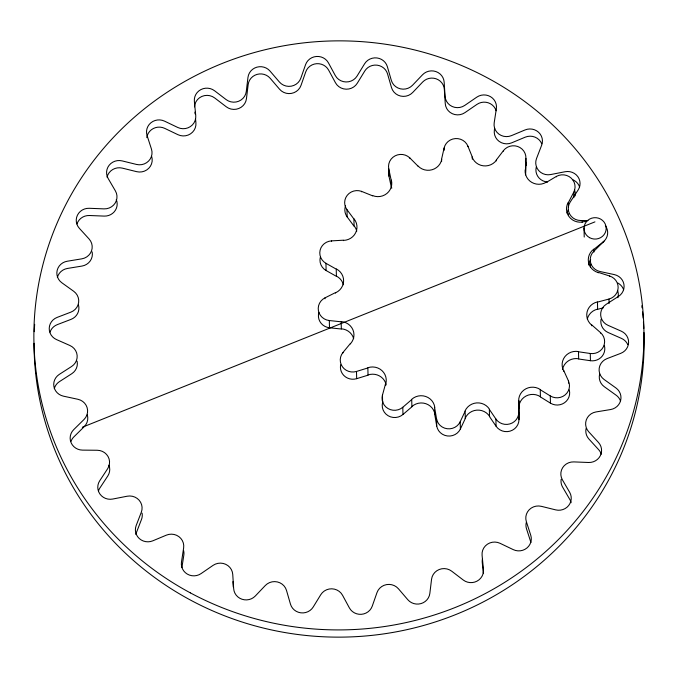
<?xml version="1.0" encoding="UTF-8"?>
<svg xmlns="http://www.w3.org/2000/svg" width="678" height="678" viewBox="0 0 678 678"><rect width="100%" height="100%" fill="white"/><g stroke="black" fill="none" stroke-linecap="round" stroke-linejoin="round"><path stroke-width="1.02" d="M518.984 419.665L518.89 400.927L518.984 419.665A12.475 12.051 -1.4 0 1 510.034 431.149A12.475 12.051 -1.4 0 1 496.076 426.233L489.524 416.623L489.355 409.402L495.898 419.012L496.076 426.233M496.355 160.864L496.33 159.957L503.407 150.677A12.475 12.051 -1.4 0 1 517.628 146.456A12.475 12.051 -1.4 0 1 525.916 158.364L525.467 174.373M525.636 174.924L525.916 158.364M181.916 567.52L183.814 555.172A12.475 12.043 -1.4 0 0 183.569 550.451M494.635 128.286L494.364 130.049A12.475 12.043 -1.4 0 0 499.101 141.355A12.475 12.043 -1.4 0 0 511.644 142.846L525.204 137.176A12.475 12.051 -1.4 0 1 541.747 143.778M472.312 159.177L472.252 156.915L467.922 146.202A12.475 12.051 -1.4 0 0 455.328 138.583A12.475 12.051 -1.4 0 0 444.107 148.033L441.548 159.279L441.607 161.534M382.443 395.223A12.475 12.051 -1.4 0 0 387.986 408.537A12.475 12.051 -1.4 0 0 402.8 407.258L411.716 399.596L411.893 406.817L402.969 414.478A12.475 12.051 -1.4 0 1 388.155 415.758A12.475 12.051 -1.4 0 1 382.621 402.444L382.443 395.223L385.468 384.079L385.485 384.985M382.621 402.444L382.807 401.749M460.387 428.979L460.209 421.75L465.133 411.258L465.311 418.479L460.387 428.979A12.475 12.051 -1.4 0 1 447.378 435.962A12.475 12.051 -1.4 0 1 436.708 425.987L434.776 414.631L434.598 407.402L436.53 418.758L436.708 425.987M546.07 182.552L556.426 176.39A12.475 12.051 -1.4 0 1 571.19 178.111A12.475 12.051 -1.4 0 1 573.741 192.255L568.384 202.544L568.503 207.51M340.67 364.798A12.475 12.051 -1.4 0 0 356.67 378.671L368.035 375.171L367.857 367.951L356.492 371.451A12.475 12.051 -1.4 0 1 342.432 366.806A12.475 12.051 -1.4 0 1 342.983 352.458L350.433 343.458L350.45 343.907M604.115 241.131L593.775 251.326A12.475 12.043 -1.4 0 0 590.724 263.174A12.475 12.043 -1.4 0 0 599.954 271.505L614.361 274.607A12.475 12.051 -1.4 0 1 623.896 284.158A12.475 12.051 -1.4 0 1 618.522 296.396L606.217 304.295A12.475 12.043 -1.4 0 0 600.683 315.278A12.475 12.043 -1.4 0 0 607.912 325.279L621.328 331.203A12.475 12.051 -1.4 0 1 628.599 342.466A12.475 12.051 -1.4 0 1 620.709 353.365L606.98 358.628A12.475 12.043 -1.4 0 0 599.199 368.256A12.475 12.043 -1.4 0 0 604.115 379.494L615.963 387.986A12.475 12.051 -1.4 0 1 620.641 400.469A12.475 12.051 -1.4 0 1 610.581 409.546L596.021 411.936A12.475 12.043 -1.4 0 0 586.334 419.801A12.475 12.043 -1.4 0 0 588.724 431.784L598.479 442.471A12.475 12.051 -1.4 0 1 600.369 455.624A12.475 12.051 -1.4 0 1 588.58 462.489L573.825 461.904A12.475 12.043 -1.4 0 0 562.664 467.659A12.475 12.043 -1.4 0 0 562.418 479.863L569.656 492.279A12.475 12.051 -1.4 0 1 568.673 505.525A12.475 12.051 -1.4 0 1 555.663 509.873L541.366 506.339A12.475 12.043 -1.4 0 0 529.213 509.729A12.475 12.043 -1.4 0 0 526.348 521.628L530.747 535.222A12.475 12.051 -1.4 0 1 526.933 547.994A12.475 12.051 -1.4 0 1 513.28 549.638L500.059 543.307A12.475 12.043 -1.4 0 0 487.448 544.18A12.475 12.043 -1.4 0 0 482.083 555.248L483.456 569.435A12.475 12.051 -1.4 0 1 476.973 581.165A12.475 12.051 -1.4 0 1 463.269 580.029L451.709 571.19A12.475 12.043 -1.4 0 0 439.183 569.512A12.475 12.043 -1.4 0 0 431.555 579.258L429.844 593.428A12.475 12.051 -1.4 0 1 420.987 603.598A12.475 12.051 -1.4 0 1 407.825 599.733L398.427 588.758A12.475 12.043 -1.4 0 0 386.545 584.606A12.475 12.043 -1.4 0 0 376.985 592.614L372.256 606.132A12.475 12.051 -1.4 0 1 361.408 614.31A12.475 12.051 -1.4 0 1 349.373 607.886L342.543 595.259A12.475 12.043 -1.4 0 0 331.813 588.809A12.475 12.043 -1.4 0 0 320.745 594.733L313.219 607.005A12.475 12.051 -1.4 0 1 300.846 612.827A12.475 12.051 -1.4 0 1 290.464 604.132L286.497 590.402A12.475 12.043 -1.4 0 0 277.404 581.944A12.475 12.043 -1.4 0 0 265.301 585.512L255.301 596.013A12.475 12.051 -1.4 0 1 241.944 599.225A12.475 12.051 -1.4 0 1 233.664 588.631L232.749 574.402A12.475 12.043 -1.4 0 0 225.681 564.291A12.475 12.043 -1.4 0 0 213.078 565.359L201.035 573.622A12.475 12.051 -1.4 0 1 187.289 574.088A12.475 12.051 -1.4 0 1 181.475 562.062L183.636 547.951A12.475 12.043 -1.4 0 0 178.899 536.645A12.475 12.043 -1.4 0 0 166.356 535.154L152.796 540.824A12.475 12.051 -1.4 0 1 139.253 538.518A12.475 12.051 -1.4 0 1 136.159 525.586L141.312 512.212A12.475 12.043 -1.4 0 0 139.117 500.195A12.475 12.043 -1.4 0 0 127.167 496.22L112.692 499.05A12.475 12.051 -1.4 0 1 99.946 494.067A12.475 12.051 -1.4 0 1 99.708 480.795L107.624 468.744A12.475 12.043 -1.4 0 0 108.065 456.548A12.475 12.043 -1.4 0 0 97.242 450.26L82.47 450.116A12.475 12.051 -1.4 0 1 71.088 442.692A12.475 12.051 -1.4 0 1 73.707 429.649L84.047 419.453A12.475 12.043 -1.4 0 0 87.106 407.597A12.475 12.043 -1.4 0 0 77.868 399.274L63.461 396.172A12.475 12.051 -1.4 0 1 53.926 386.621A12.475 12.051 -1.4 0 1 59.3 374.383L71.605 366.484A12.475 12.043 -1.4 0 0 77.148 355.501A12.475 12.043 -1.4 0 0 69.91 345.5L56.494 339.576A12.475 12.051 -1.4 0 1 49.223 328.313A12.475 12.051 -1.4 0 1 57.113 317.414L70.843 312.151A12.475 12.043 -1.4 0 0 78.631 302.524A12.475 12.043 -1.4 0 0 73.707 291.286L61.867 282.785A12.475 12.051 -1.4 0 1 57.181 270.31A12.475 12.051 -1.4 0 1 67.241 261.233L81.801 258.843A12.475 12.043 -1.4 0 0 91.488 250.979A12.475 12.043 -1.4 0 0 89.098 238.995L79.343 228.308A12.475 12.051 -1.4 0 1 77.453 215.155A12.475 12.051 -1.4 0 1 89.242 208.29L103.997 208.875A12.475 12.043 -1.4 0 0 115.158 203.12A12.475 12.043 -1.4 0 0 115.404 190.916L108.166 178.5A12.475 12.051 -1.4 0 1 109.15 165.254A12.475 12.051 -1.4 0 1 122.159 160.906L136.456 164.432A12.475 12.043 -1.4 0 0 148.609 161.05A12.475 12.043 -1.4 0 0 151.474 149.152L147.075 135.549A12.475 12.051 -1.4 0 1 150.889 122.786A12.475 12.051 -1.4 0 1 164.542 121.142L177.763 127.472A12.475 12.043 -1.4 0 0 190.382 126.591A12.475 12.043 -1.4 0 0 195.747 115.531L194.366 101.336A12.475 12.051 -1.4 0 1 200.849 89.615A12.475 12.051 -1.4 0 1 214.553 90.75L226.121 99.59A12.475 12.043 -1.4 0 0 238.639 101.268A12.475 12.043 -1.4 0 0 246.267 91.522L247.979 77.351A12.475 12.051 -1.4 0 1 256.843 67.181A12.475 12.051 -1.4 0 1 269.997 71.037L279.404 82.013A12.475 12.043 -1.4 0 0 291.286 86.174A12.475 12.043 -1.4 0 0 300.837 78.165L305.566 64.647A12.475 12.051 -1.4 0 1 316.423 56.469A12.475 12.051 -1.4 0 1 328.449 62.885L335.279 75.512A12.475 12.043 -1.4 0 0 346.009 81.962A12.475 12.043 -1.4 0 0 357.077 76.046L364.603 63.774A12.475 12.051 -1.4 0 1 376.976 57.952A12.475 12.051 -1.4 0 1 387.358 66.647L391.325 80.377A12.475 12.043 -1.4 0 0 400.418 88.835A12.475 12.043 -1.4 0 0 412.521 85.267L422.521 74.766A12.475 12.051 -1.4 0 1 435.878 71.554A12.475 12.051 -1.4 0 1 444.158 82.148L445.073 96.378A12.475 12.043 -1.4 0 0 452.15 106.488A12.475 12.043 -1.4 0 0 464.744 105.421L476.787 97.157A12.475 12.051 -1.4 0 1 490.533 96.691A12.475 12.051 -1.4 0 1 496.355 108.717L494.186 122.828A12.475 12.043 -1.4 0 0 498.923 134.134A12.475 12.043 -1.4 0 0 511.466 135.625L525.026 129.956A12.475 12.051 -1.4 0 1 538.569 132.261A12.475 12.051 -1.4 0 1 541.663 145.194L536.51 158.567A12.475 12.043 -1.4 0 0 538.705 170.585A12.475 12.043 -1.4 0 0 550.655 174.56L565.13 171.729A12.475 12.051 -1.4 0 1 577.876 176.704A12.475 12.051 -1.4 0 1 578.122 189.984L570.198 202.036A12.475 12.043 -1.4 0 0 569.757 214.231A12.475 12.043 -1.4 0 0 580.588 220.519L587.97 220.587M605.344 225.664A12.475 12.051 -1.4 0 1 603.106 242.021L593.886 249.326L593.953 252.038M318.923 312.346A12.475 12.051 -1.4 0 0 329.491 327.762L341.339 329.025L341.161 321.804L329.313 320.533A12.475 12.051 -1.4 0 1 318.431 310.77A12.475 12.051 -1.4 0 1 324.982 297.862L335.576 292.565L335.585 293.015M82.352 427.233L594.945 221.876M598.301 272.836L598.293 272.378L609.607 275.997A12.475 12.051 -1.4 0 1 618.141 287.743A12.475 12.051 -1.4 0 1 608.963 299.049L597.462 302.108L597.632 309.329L603.386 307.804M586.572 221.435L582.122 221.867L582.131 222.316M325.949 263.31L336.229 269.124L336.407 276.344L326.118 270.539L325.949 263.31A12.475 12.051 -1.4 0 1 320.126 250.106A12.475 12.051 -1.4 0 1 331.542 240.885L343.441 240.198L343.458 240.648M591.792 325.821L591.767 324.915L600.572 332.669A12.475 12.051 -1.4 0 1 603.42 346.755A12.475 12.051 -1.4 0 1 590.275 353.492L578.487 351.772L578.665 358.993L590.445 360.713A12.475 12.051 -1.4 0 0 604.344 345.509M346.983 209.672L353.924 219.028L354.094 226.249L347.153 216.901L346.983 209.672A12.475 12.051 -1.4 0 1 347.229 195.315A12.475 12.051 -1.4 0 1 361.535 191.366L372.705 195.866M563.706 371.29L563.681 370.391L568.452 380.926A12.475 12.051 -1.4 0 1 565.113 394.927A12.475 12.051 -1.4 0 1 550.282 395.927L540.247 389.723L540.425 396.944L550.46 403.147A12.475 12.051 -1.4 0 0 564.545 402.724A12.475 12.051 -1.4 0 0 569.257 389.884M388.774 168.898L391.172 180.17L391.35 187.391L388.952 176.119L388.774 168.898A12.475 12.051 -1.4 0 1 395.054 155.872A12.475 12.051 -1.4 0 1 409.775 157.872L418.267 166.407M530.925 542.451L526.526 528.848A12.475 12.043 -1.4 0 1 526.281 522.526M483.287 573.113L482.253 562.469A12.475 12.043 -1.4 0 1 482.38 559.333M194.891 112.107L195.061 113.887M195.578 119.209L195.917 122.752A12.475 12.043 -1.4 0 1 190.552 133.82A12.475 12.043 -1.4 0 1 177.941 134.693L164.72 128.362A12.475 12.051 -1.4 0 0 146.795 137.609M232.927 581.622L233.266 586.962M609.607 275.997L609.615 276.446M608.963 299.049L609.073 303.566M603.106 242.021L603.123 242.47M600.572 332.669L600.581 333.118M590.275 353.492L590.445 360.713M573.741 192.255L573.868 197.671M568.452 380.926L568.469 381.383M568.503 382.739L568.511 383.189M556.426 176.39L556.435 176.848M550.282 395.927L550.46 403.147M503.407 150.677L503.423 151.135M467.922 146.202L467.93 146.651M444.107 148.033L444.166 150.287M409.775 157.872L409.792 158.321M402.8 407.258L402.969 414.478M361.535 191.366L361.544 191.815M356.492 371.451L356.67 378.671M342.983 352.458L342.992 352.907M331.542 240.885L331.55 241.334M329.313 320.533L329.491 327.762M324.982 297.862L324.999 298.769M584.021 227.901L584.224 237.054M643.973 332.559A305.049 294.523 -1.4 0 1 344.119 637.091A305.049 294.523 -1.4 0 1 34.044 343.288M34.273 331.686A305.049 294.523 -1.4 0 1 34.663 324.313M641.803 305.761A305.049 294.523 -1.4 0 1 642.058 307.829M642.532 311.948A305.049 294.523 -1.4 0 1 643.117 318.118M643.439 322.236A305.049 294.523 -1.4 0 1 643.803 328.432M135.837 534.425A12.475 12.051 -1.4 0 1 136.337 532.806L141.49 519.433A12.475 12.043 -1.4 0 0 142.083 513.136M98.42 491.143A12.475 12.051 -1.4 0 1 99.878 488.016L107.802 475.964A12.475 12.043 -1.4 0 0 108.912 465.176M71.037 441.268A12.475 12.051 -1.4 0 1 73.885 436.869L84.225 426.674A12.475 12.043 -1.4 0 0 87.276 414.826M54.291 388.655A12.475 12.051 -1.4 0 1 59.478 381.604L71.783 373.705A12.475 12.043 -1.4 0 0 77.097 361.188M50.003 332.152A12.475 12.051 -1.4 0 1 57.291 324.635L71.02 319.372A12.475 12.043 -1.4 0 0 78.478 305.015M57.359 277.531A12.475 12.051 -1.4 0 1 67.419 268.454L81.979 266.064A12.475 12.043 -1.4 0 0 92.157 251.894M76.987 223.952A12.475 12.051 -1.4 0 1 89.42 215.511L104.175 216.096A12.475 12.043 -1.4 0 0 116.277 199.535M107.048 177.17A12.475 12.051 -1.4 0 1 122.337 168.127L136.634 171.661A12.475 12.043 -1.4 0 0 148.787 168.271A12.475 12.043 -1.4 0 0 151.652 156.372M194.51 106.87A12.475 12.051 -1.4 0 1 201.807 96.454A12.475 12.051 -1.4 0 1 214.731 97.971L226.291 106.81A12.475 12.043 -1.4 0 0 238.817 108.488A12.475 12.043 -1.4 0 0 246.445 98.742L248.156 84.572A12.475 12.051 -1.4 0 1 257.013 74.402A12.475 12.051 -1.4 0 1 270.175 78.267L279.573 89.242A12.475 12.043 -1.4 0 0 291.455 93.395A12.475 12.043 -1.4 0 0 301.015 85.386L305.744 71.868A12.475 12.051 -1.4 0 1 316.592 63.69A12.475 12.051 -1.4 0 1 328.627 70.114L335.457 82.741A12.475 12.043 -1.4 0 0 346.187 89.191A12.475 12.043 -1.4 0 0 357.255 83.267L364.781 70.995A12.475 12.051 -1.4 0 1 377.154 65.173A12.475 12.051 -1.4 0 1 387.536 73.868L391.503 87.598A12.475 12.043 -1.4 0 0 400.596 96.056A12.475 12.043 -1.4 0 0 412.699 92.488L422.699 81.987A12.475 12.051 -1.4 0 1 436.056 78.775A12.475 12.051 -1.4 0 1 444.336 89.369L445.251 103.598A12.475 12.043 -1.4 0 0 452.319 113.709A12.475 12.043 -1.4 0 0 464.922 112.641L476.965 104.378A12.475 12.051 -1.4 0 1 496.152 110.768M547.595 182.001A12.475 12.043 -1.4 0 1 536.222 167.271M572.461 179.594A12.475 12.051 -1.4 0 1 579.622 187.001M568.435 215.299A12.475 12.043 -1.4 0 1 568.613 213.672M590.394 267.301A12.475 12.043 -1.4 0 1 590.758 264.073M617.853 283.04A12.475 12.051 -1.4 0 1 623.633 289.743M601.03 319.372A12.475 12.043 -1.4 0 0 608.09 332.5L621.506 338.424A12.475 12.051 -1.4 0 1 627.76 344.602M599.683 373.959A12.475 12.043 -1.4 0 0 604.293 386.714L616.133 395.215A12.475 12.051 -1.4 0 1 620.421 400.766M586.072 428.513A12.475 12.043 -1.4 0 0 588.902 439.005L598.657 449.692A12.475 12.051 -1.4 0 1 601.25 454.235M561.147 479.321A12.475 12.043 -1.4 0 0 562.596 487.084L569.834 499.5A12.475 12.051 -1.4 0 1 571.113 502.695M496.508 160.076A13.789 13.314 -1.4 0 1 483.287 165.822A13.789 13.314 -1.4 0 1 472.066 156.982M441.759 159.313A13.789 13.314 -1.4 0 1 432.089 169.746A13.789 13.314 -1.4 0 1 418.106 166.093M388.952 176.119A12.475 12.051 -1.4 0 1 388.918 171.432M391.553 187.34A13.789 13.314 -1.4 0 1 391.748 188.23M391.384 180.119A13.789 13.314 -1.4 0 1 386.935 193.442A13.789 13.314 -1.4 0 1 372.612 195.595M347.153 216.901A12.475 12.051 -1.4 0 1 345.56 205.815M354.263 226.121A13.789 13.314 -1.4 0 1 356.764 231.113M354.086 218.901A13.789 13.314 -1.4 0 1 355.636 232.808A13.789 13.314 -1.4 0 1 343.449 240.393M326.118 270.539A12.475 12.051 -1.4 0 1 320.304 257.326M336.508 276.166A13.789 13.314 -1.4 0 1 343.399 284.743M336.33 268.937A13.789 13.314 -1.4 0 1 343.61 281.031A13.789 13.314 -1.4 0 1 335.661 292.743M341.356 328.822A13.789 13.314 -1.4 0 1 353.679 338.644M341.178 321.592A13.789 13.314 -1.4 0 1 352.924 329.771A13.789 13.314 -1.4 0 1 350.594 343.585M367.968 374.985A13.789 13.314 -1.4 0 1 386.172 384.892M367.79 367.756A13.789 13.314 -1.4 0 1 381.968 370.612A13.789 13.314 -1.4 0 1 385.663 384.138M411.741 406.673A13.789 13.314 -1.4 0 1 425.911 403.707A13.789 13.314 -1.4 0 1 434.979 414.605M411.563 399.444A13.789 13.314 -1.4 0 1 425.733 396.486A13.789 13.314 -1.4 0 1 434.801 407.376M460.209 421.75A12.475 12.051 -1.4 0 1 447.209 428.742A12.475 12.051 -1.4 0 1 436.53 418.758M465.116 418.402A13.789 13.314 -1.4 0 1 476.82 410.131A13.789 13.314 -1.4 0 1 489.702 416.521M464.939 411.182A13.789 13.314 -1.4 0 1 476.642 402.91A13.789 13.314 -1.4 0 1 489.524 409.3M518.806 412.444A12.475 12.051 -1.4 0 1 509.864 423.928A12.475 12.051 -1.4 0 1 495.898 419.012M518.856 408.156A13.789 13.314 -1.4 0 1 526.069 396.011A13.789 13.314 -1.4 0 1 540.535 396.783M518.678 400.935A13.789 13.314 -1.4 0 1 525.891 388.791A13.789 13.314 -1.4 0 1 540.358 389.562M563.494 370.476A13.789 13.314 -1.4 0 1 564.969 356.56A13.789 13.314 -1.4 0 1 578.52 351.577M562.511 369.493A13.789 13.314 -1.4 0 1 578.698 358.798M591.631 325.076A13.789 13.314 -1.4 0 1 587.123 311.787A13.789 13.314 -1.4 0 1 597.411 301.922M587.292 319.007A13.789 13.314 -1.4 0 1 597.589 309.143M617.497 290.345A12.475 12.051 -1.4 0 1 617.904 297.71M598.233 272.581A13.789 13.314 -1.4 0 1 588.504 262.216A13.789 13.314 -1.4 0 1 593.759 249.173M588.614 265.005A13.789 13.314 -1.4 0 1 590.674 259.784M582.148 222.07A13.789 13.314 -1.4 0 1 568.893 216.426A13.789 13.314 -1.4 0 1 568.206 202.451M567.011 213.121A13.789 13.314 -1.4 0 1 568.376 209.672M574.546 190.077A12.475 12.051 -1.4 0 1 575.097 195.925M546.171 182.272A13.789 13.314 -1.4 0 1 531.679 182.331A13.789 13.314 -1.4 0 1 525.153 169.847M525.374 160.949A12.475 12.051 -1.4 0 1 526.094 165.585M190.34 592.869A305.049 294.523 -1.4 0 0 643.922 330.5A305.049 294.523 -1.4 0 0 182.467 82.801A305.049 294.523 -1.4 0 0 190.34 592.869M589.546 237.656A11.094 10.712 -1.4 0 0 606.191 228.367A11.094 10.712 -1.4 0 0 589.563 219.104A11.094 10.712 -1.4 0 0 589.546 237.656"/></g></svg>
